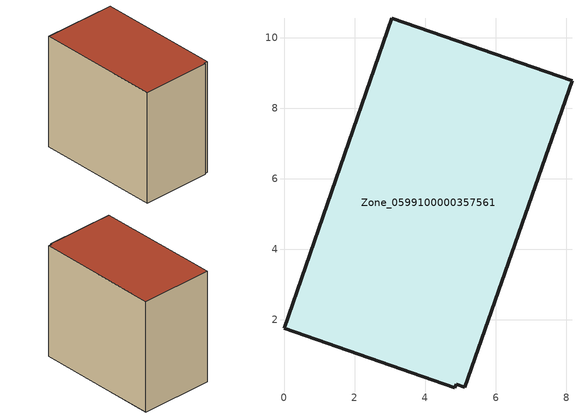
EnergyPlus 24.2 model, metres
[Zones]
Zone_0599100000357561
 floor ground (C_G): 5.12,0.1 4.88,0.18 4.84,0.09 0,1.77 3.06,10.54 8.16,8.77 z0
 wall outside (C_F): 8.16,8.77 3.06,10.54 0,1.77 4.84,0.09 4.88,0.18 5.12,0.1 8.16,8.77 z0:8.37
 roof outside (C_R): 4.88,0.18 5.12,0.1 8.16,8.77 3.06,10.54 0,1.77 4.84,0.09 z8.37
[BUILDING]
Pand.0599100000357561: North Axis=0; Terrain=City; Loads Convergence Tolerance Value=0.04; Temperature Convergence Tolerance Value=0.4; Solar Distribution=FullExterior; Maximum Number of Warmup Days=25; Minimum Number of Warmup Days=1
[Site:Location]
Rotterdam.The.Hague.AP_ZH_NLD Design_Conditions: Latitude=51.96; Longitude=4.45; Time Zone=1; Elevation=-4.5
[SITE:GROUNDTEMPERATURE:BUILDINGSURFACE]
18, 18, 18, 18, 18, 18, 18, 18, 18, 18, 18, 18
[MATERIAL] Thermal Absorptance=0.9; Solar Absorptance=0.7; Visible Absorptance=0.7
Name | Roughness | Thickness | Conductivity | Density | Specific Heat
G.TI.1992-2005 | MediumSmooth | 0.15 | 0.06 | 540 | 1210
F.TI.1992-2005 | Rough | 0.3 | 0.12 | 1920 | 840
R.TI.1992-2005 | MediumRough | 0.2 | 0.08 | 1500 | 1000
[CONSTRUCTION]
C_G: G.TI.1992-2005
C_F: F.TI.1992-2005
C_R: R.TI.1992-2005
[ZONE]
Zone_0599100000357561: Type=1; Multiplier=1; Ceiling Height=Autocalculate; Volume=Autocalculate; Floor Area=autocalculate; Part of Total Floor Area=Yes
[ZONEINFILTRATION:DESIGNFLOWRATE]
Infil_Zone_0599100000357561: Zone or ZoneList or Space or SpaceList=Zone_0599100000357561; Schedule=AlwaysOn; Design Flow Rate Calculation Method=Flow/Area; Flow Rate per Floor Area=0.0015; Constant Term Coefficient=1; Temperature Term Coefficient=0; Velocity Term Coefficient=0; Velocity Squared Term Coefficient=0
[HVACTEMPLATE:ZONE:IDEALLOADSAIRSYSTEM]
Zone_0599100000357561: Maximum Heating Supply Air Temperature=50; Minimum Cooling Supply Air Temperature=13; Maximum Heating Supply Air Humidity Ratio=0.0156; Minimum Cooling Supply Air Humidity Ratio=0.0077; Heating Limit=NoLimit; Cooling Limit=NoLimit; Dehumidification Control Type=ConstantSensibleHeatRatio; Cooling Sensible Heat Ratio=0.7; Dehumidification Setpoint=60; Humidification Control Type=None; Humidification Setpoint=30; Outdoor Air Method=None; Outdoor Air Flow Rate per Person=0.00944; Outdoor Air Flow Rate per Zone Floor Area=0; Outdoor Air Flow Rate per Zone=0; Demand Controlled Ventilation Type=None; Outdoor Air Economizer Type=NoEconomizer; Heat Recovery Type=None; Sensible Heat Recovery Effectiveness=0.7; Latent Heat Recovery Effectiveness=0.65
[ZONECONTROL:THERMOSTAT]
ThermostatControl_Zone_0599100000357561: Zone or ZoneList=Zone_0599100000357561; Control Type Schedule=DualSetpointControlType; Control 1=Thermostat_Zone_0599100000357561; Temperature Difference Between Cutout And Setpoint=0
[THERMOSTATSETPOINT:DUALSETPOINT]
Thermostat_Zone_0599100000357561: Heating Setpoint Temperature Schedule=HeatingSetpoint_Zone_0599100000357561; Cooling Setpoint Temperature Schedule=CoolingSetpoint_Zone_0599100000357561
[SCHEDULE:COMPACT]
HeatingSetpoint_Zone_0599100000357561: Through: 12/31, For: AllDays, Until: 24:00, 21
CoolingSetpoint_Zone_0599100000357561: Through: 12/31, For: AllDays, Until: 24:00, 24
DualSetpointControlType: Through: 12/31, For: AllDays, Until: 24:00, 4
AlwaysOn: Through: 12/31, For: AllDays, Until: 24:00, 1
